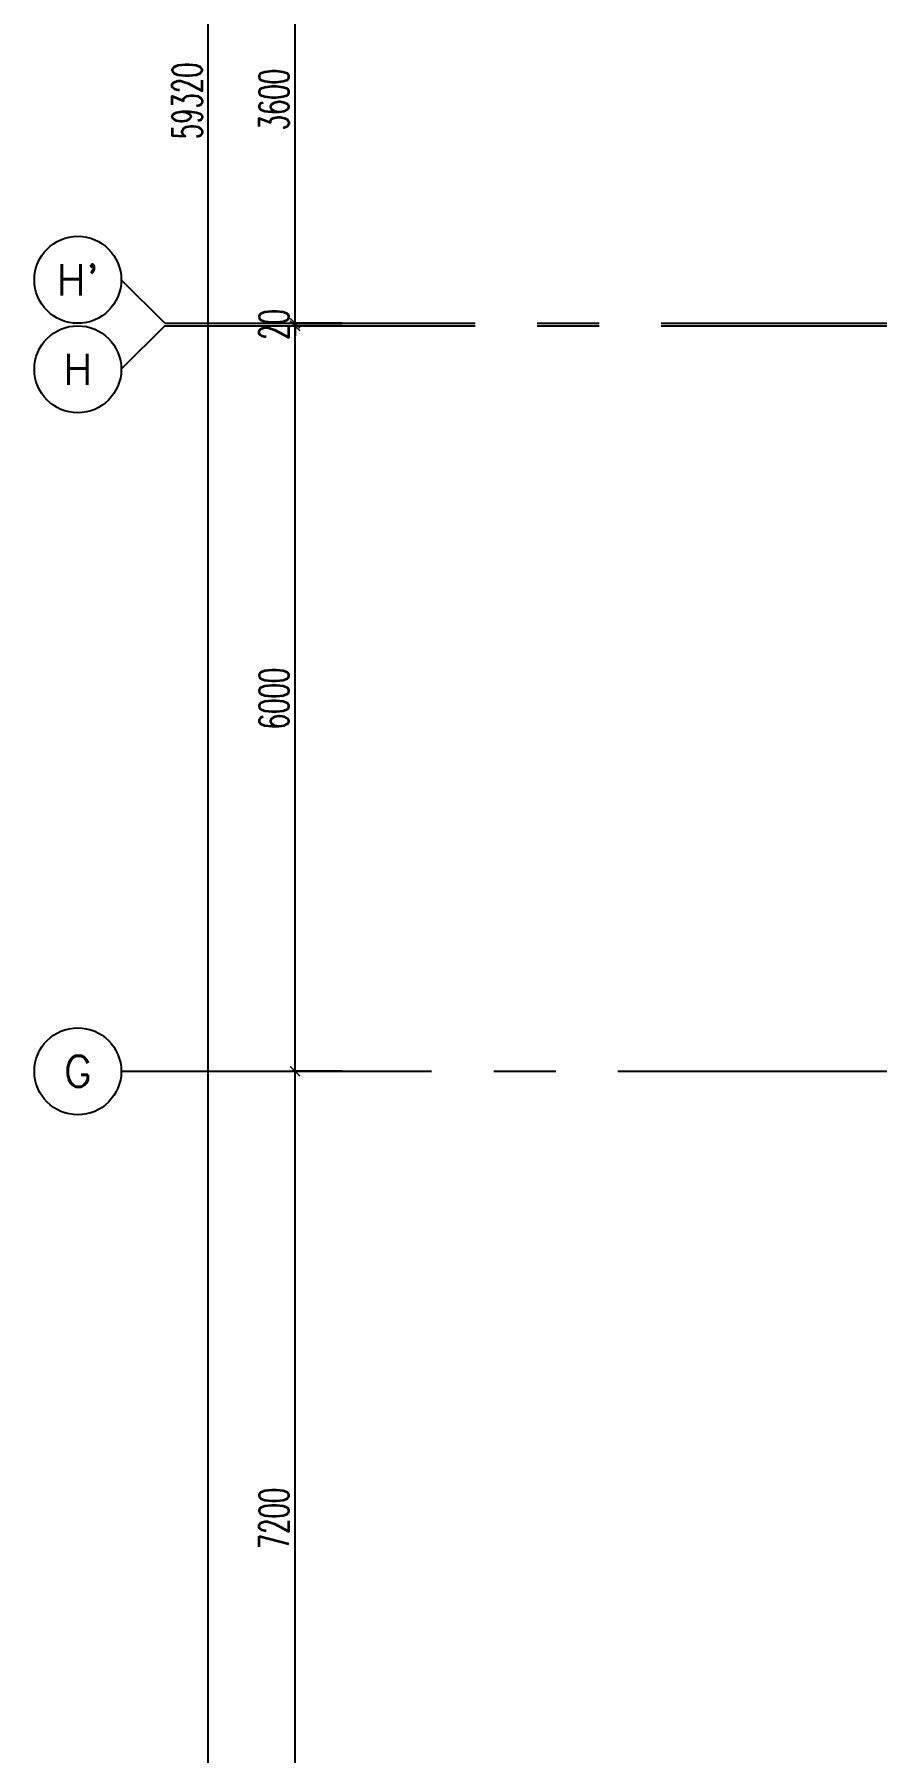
# Model space of a CAD drawing. Extents: x 88852.7 to 88945.7, y 39921.6 to 40001.1.
# Drawn here: x 88852.74 to 88859.52, y 39944.6 to 39958.42 of the extents above; entities that cross this region are included whole.
import ezdxf
from ezdxf.enums import TextEntityAlignment as Align

# ---------------------------------------------------------------- set-up
doc = ezdxf.new("R2010")
doc.units = 0
doc.header["$MEASUREMENT"] = 0
doc.header["$PDMODE"] = 34
doc.linetypes.add('CENTERX2', pattern=[4, 2.5, -0.5, 0.5, -0.5])
doc.layers.get('0').update_dxf_attribs({"linetype": 'CONTINUOUS'})
doc.layers.get('DEFPOINTS').update_dxf_attribs({"linetype": 'CONTINUOUS'})
for name, color, linetype in [('AX', 6, 'CONTINUOUS'), ('AX-CR', 2, 'CONTINUOUS'), ('AX-DIM', 4, 'CONTINUOUS'), ('AX-TXT', 2, 'CONTINUOUS'), ('AXES', 11, 'CENTERX2')]:
    doc.layers.add(name, color=color, linetype=linetype)
doc.styles.add('ROMANS', font='ROMANS.shx', dxfattribs={"width": 0.6})
doc.dimstyles.new('DIM-OUT', dxfattribs={"dimscale": 0, "dimtxt": 0.24, "dimasz": 0.08, "dimexe": 0.02, "dimexo": 0.02, "dimgap": 0.05, "dimtad": 1, "dimdec": 0, "dimlfac": 1000, "dimzin": 0, "dimdsep": 46, "dimtxsty": 'ROMANS', "dimblk1": 'ARCHTICK', "dimblk2": 'ARCHTICK', "dimsah": 1, "dimcen": 0.01, "dimdle": 0.08, "dimclrd": 4, "dimclre": 4, "dimclrt": 2, "dimadec": 0, "dimazin": 0, "dimtp": 2, "dimtm": 2, "dimtfac": 0.1142857142857143, "dimtdec": 0, "dimtix": 1, "dimtmove": 2, "dimatfit": 3, "dimldrblk": 'ARCHTICK', "dimfxl": 0, "dimtolj": 1, "dimtzin": 0, "dimarcsym": 0})

# ---------------------------------------------------------------- blocks, each defined once
blk = doc.blocks.new('_ARCHTICK')
at = {"color": 0, "linetype": 'ByBlock', "const_width": 0.15}
blk.add_lwpolyline([(-0.5, -0.5), (0.5, 0.5)], dxfattribs=at)
blk = doc.blocks.new('*D642')
at = {"layer": 'AX-DIM', "color": 4, "lineweight": -2}
for p, q in [((88854.13969775462, 39928.14956244051), (88854.13969775462, 39987.62956244052)), ((88857.31691613905, 39987.54956244052), (88854.11969775462, 39987.54956244052)), ((88858.1519578245, 39928.22956244052), (88854.11969775462, 39928.22956244052))]:
    blk.add_line(p, q, dxfattribs=at)
at = {"layer": 'DEFPOINTS', "color": 0}
for p in [(88854.13969775462, 39987.54956244052), (88857.33691613906, 39987.54956244052), (88858.17195782451, 39928.22956244052)]:
    blk.add_point(p, dxfattribs=at)
at = {"layer": 'AX-DIM', "color": 4, "lineweight": -2, "xscale": 0.08, "yscale": 0.08, "zscale": 0.08}
for p, rotation in [((88854.13969775462, 39987.54956244052), 90), ((88854.13969775462, 39928.22956244052), 270)]:
    blk.add_blockref('_ARCHTICK', p, dxfattribs=dict(at, rotation=rotation))
at = {"layer": 'AX-DIM', "color": 2, "insert": (88853.96969775461, 39957.88956244053), "char_height": 0.24, "attachment_point": 5, "rotation": 90, "style": 'ROMANS'}
blk.add_mtext('\\A1;59320', dxfattribs=at)
blk = doc.blocks.new('AXL')
at = {"layer": 'AX-CR'}
blk.add_circle((-350.0000000000018, 0), 350.0000000000014, dxfattribs=at)
at = {"layer": 'AX-TXT', "style": 'ROMANS'}
blk.add_attdef('AX', text='', height=250, dxfattribs=at).set_placement((-350.0000000000018, 0), align=Align.MIDDLE)
blk = doc.blocks.new('*D647')
at = {"layer": 'AX-DIM', "color": 4, "lineweight": -2}
for p, q in [((88854.8386065646, 39942.79956244052), (88854.8386065646, 39950.15956244052)), ((88855.21860656461, 39950.07956244051), (88854.8186065646, 39950.07956244051)), ((88855.21860656461, 39942.87956244052), (88854.8186065646, 39942.87956244052))]:
    blk.add_line(p, q, dxfattribs=at)
at = {"layer": 'DEFPOINTS', "color": 0}
for p in [(88854.8386065646, 39950.07956244051), (88855.23860656461, 39950.07956244051), (88855.23860656461, 39942.87956244052)]:
    blk.add_point(p, dxfattribs=at)
at = {"layer": 'AX-DIM', "color": 4, "lineweight": -2, "xscale": 0.08, "yscale": 0.08, "zscale": 0.08}
for p, rotation in [((88854.8386065646, 39950.07956244051), 90), ((88854.8386065646, 39942.87956244052), 270)]:
    blk.add_blockref('_ARCHTICK', p, dxfattribs=dict(at, rotation=rotation))
at = {"layer": 'AX-DIM', "color": 2, "insert": (88854.66860656459, 39946.47956244053), "char_height": 0.24, "attachment_point": 5, "rotation": 90, "style": 'ROMANS'}
blk.add_mtext('\\A1;7200', dxfattribs=at)
blk = doc.blocks.new('*D650')
at = {"layer": 'AX-DIM', "color": 4, "lineweight": -2}
for p, q in [((88855.21860656461, 39956.07956244051), (88854.8186065646, 39956.07956244051)), ((88854.8386065646, 39949.99956244051), (88854.8386065646, 39956.15956244052)), ((88855.21860656461, 39950.07956244051), (88854.8186065646, 39950.07956244051))]:
    blk.add_line(p, q, dxfattribs=at)
at = {"layer": 'DEFPOINTS', "color": 0}
for p in [(88854.8386065646, 39956.07956244051), (88855.23860656461, 39956.07956244051), (88855.23860656461, 39950.07956244051)]:
    blk.add_point(p, dxfattribs=at)
at = {"layer": 'AX-DIM', "color": 4, "lineweight": -2, "xscale": 0.08, "yscale": 0.08, "zscale": 0.08}
for p, rotation in [((88854.8386065646, 39956.07956244051), 90), ((88854.8386065646, 39950.07956244051), 270)]:
    blk.add_blockref('_ARCHTICK', p, dxfattribs=dict(at, rotation=rotation))
at = {"layer": 'AX-DIM', "color": 2, "insert": (88854.66860656459, 39953.07956244053), "char_height": 0.24, "attachment_point": 5, "rotation": 90, "style": 'ROMANS'}
blk.add_mtext('\\A1;6000', dxfattribs=at)
blk = doc.blocks.new('*D651')
at = {"layer": 'AX-DIM', "color": 4, "lineweight": -2}
for p, q in [((88855.21860656461, 39956.09956244052), (88854.8186065646, 39956.09956244052)), ((88855.21860656461, 39956.07956244051), (88854.8186065646, 39956.07956244051)), ((88854.8386065646, 39956.09956244052), (88854.8386065646, 39956.17956244052)), ((88854.8386065646, 39956.07956244051), (88854.8386065646, 39956.09956244052)), ((88854.8386065646, 39956.07956244051), (88854.8386065646, 39955.99956244051))]:
    blk.add_line(p, q, dxfattribs=at)
at = {"layer": 'DEFPOINTS', "color": 0}
for p in [(88854.8386065646, 39956.09956244052), (88855.23860656461, 39956.09956244052), (88855.23860656461, 39956.07956244051)]:
    blk.add_point(p, dxfattribs=at)
at = {"layer": 'AX-DIM', "color": 4, "lineweight": -2, "xscale": 0.08, "yscale": 0.08, "zscale": 0.08}
for p, rotation in [((88854.8386065646, 39956.09956244052), 270), ((88854.8386065646, 39956.07956244051), 90)]:
    blk.add_blockref('_ARCHTICK', p, dxfattribs=dict(at, rotation=rotation))
at = {"layer": 'AX-DIM', "color": 2, "insert": (88854.66860656459, 39956.08956244053), "char_height": 0.24, "attachment_point": 5, "rotation": 90, "style": 'ROMANS'}
blk.add_mtext('\\A1;20', dxfattribs=at)
blk = doc.blocks.new('*D659')
at = {"layer": 'AX-DIM', "color": 4, "lineweight": -2}
for p, q in [((88855.21860656461, 39959.69956244052), (88854.8186065646, 39959.69956244052)), ((88854.8386065646, 39956.01956244052), (88854.8386065646, 39959.77956244052)), ((88855.21860656461, 39956.09956244052), (88854.8186065646, 39956.09956244052))]:
    blk.add_line(p, q, dxfattribs=at)
at = {"layer": 'DEFPOINTS', "color": 0}
for p in [(88854.8386065646, 39959.69956244052), (88855.23860656461, 39959.69956244052), (88855.23860656461, 39956.09956244052)]:
    blk.add_point(p, dxfattribs=at)
at = {"layer": 'AX-DIM', "color": 4, "lineweight": -2, "xscale": 0.08, "yscale": 0.08, "zscale": 0.08}
for p, rotation in [((88854.8386065646, 39959.69956244052), 90), ((88854.8386065646, 39956.09956244052), 270)]:
    blk.add_blockref('_ARCHTICK', p, dxfattribs=dict(at, rotation=rotation))
at = {"layer": 'AX-DIM', "color": 2, "insert": (88854.66860656459, 39957.89956244053), "char_height": 0.24, "attachment_point": 5, "rotation": 90, "style": 'ROMANS'}
blk.add_mtext('\\A1;3600', dxfattribs=at)

msp = doc.modelspace()

# ---------------------------------------------------------------- linework, layer by layer
at = {"layer": 'AXES'}
for p, q in [((88853.78860656462, 39956.09956244052), (88853.43860656461, 39956.44956244052)), ((88853.78860656462, 39956.07956244052), (88853.43860656461, 39955.72956244052)), ((88853.78860656462, 39956.09956244052), (88876.97025844976, 39956.09956244052)), ((88853.78860656462, 39956.07956244052), (88876.97025844976, 39956.07956244052)), ((88853.43860656461, 39950.07956244052), (88876.97025844976, 39950.07956244052))]:
    msp.add_line(p, q, dxfattribs=at)

# ---------------------------------------------------------------- block references
at = {"layer": 'AX', "xscale": 0.001000000003841706, "yscale": 0.000999999996565748, "zscale": 0.001}
for p, values in [((88853.43860656461, 39956.44956244052), {'AX': "H'"}), ((88853.43860656461, 39955.72956244052), {'AX': 'H'}), ((88853.43860656461, 39950.07956244052), {'AX': 'G'})]:
    msp.add_blockref('AXL', p, dxfattribs=at).add_auto_attribs(values)

# ---------------------------------------------------------------- dimensions: what is measured, and where the dimension line sits
at = {"layer": 'AX-DIM', "color": 4}
dim = msp.add_linear_dim(base=(88854.13969775462, 39987.54956244052), p1=(88858.17195782451, 39928.22956244052), p2=(88857.33691613906, 39987.54956244052), angle=90, dimstyle='DIM-OUT', override={"dimscale": 1, "dimclre": 4}, dxfattribs=at)
dim.commit()
dim.dimension.update_dxf_attribs({"geometry": '*D642', "text_midpoint": (88853.96969775461, 39957.88956244053)})
at = {"layer": 'AX-DIM'}
for base, p1, p2, picture, middle in [((88854.8386065646, 39959.69956244052), (88855.23860656461, 39956.09956244052), (88855.23860656461, 39959.69956244052), '*D659', (88854.66860656459, 39957.89956244053)), ((88854.8386065646, 39956.09956244052), (88855.23860656461, 39956.07956244051), (88855.23860656461, 39956.09956244052), '*D651', (88854.66860656459, 39956.08956244053)), ((88854.8386065646, 39956.07956244051), (88855.23860656461, 39950.07956244051), (88855.23860656461, 39956.07956244051), '*D650', (88854.66860656459, 39953.07956244053)), ((88854.8386065646, 39950.07956244051), (88855.23860656461, 39942.87956244052), (88855.23860656461, 39950.07956244051), '*D647', (88854.66860656459, 39946.47956244053))]:
    dim = msp.add_linear_dim(base=base, p1=p1, p2=p2, angle=90, dimstyle='DIM-OUT', override={"dimscale": 1}, dxfattribs=at)
    dim.commit()
    dim.dimension.update_dxf_attribs({"geometry": picture, "text_midpoint": middle})

doc.saveas('drawing.dxf')
